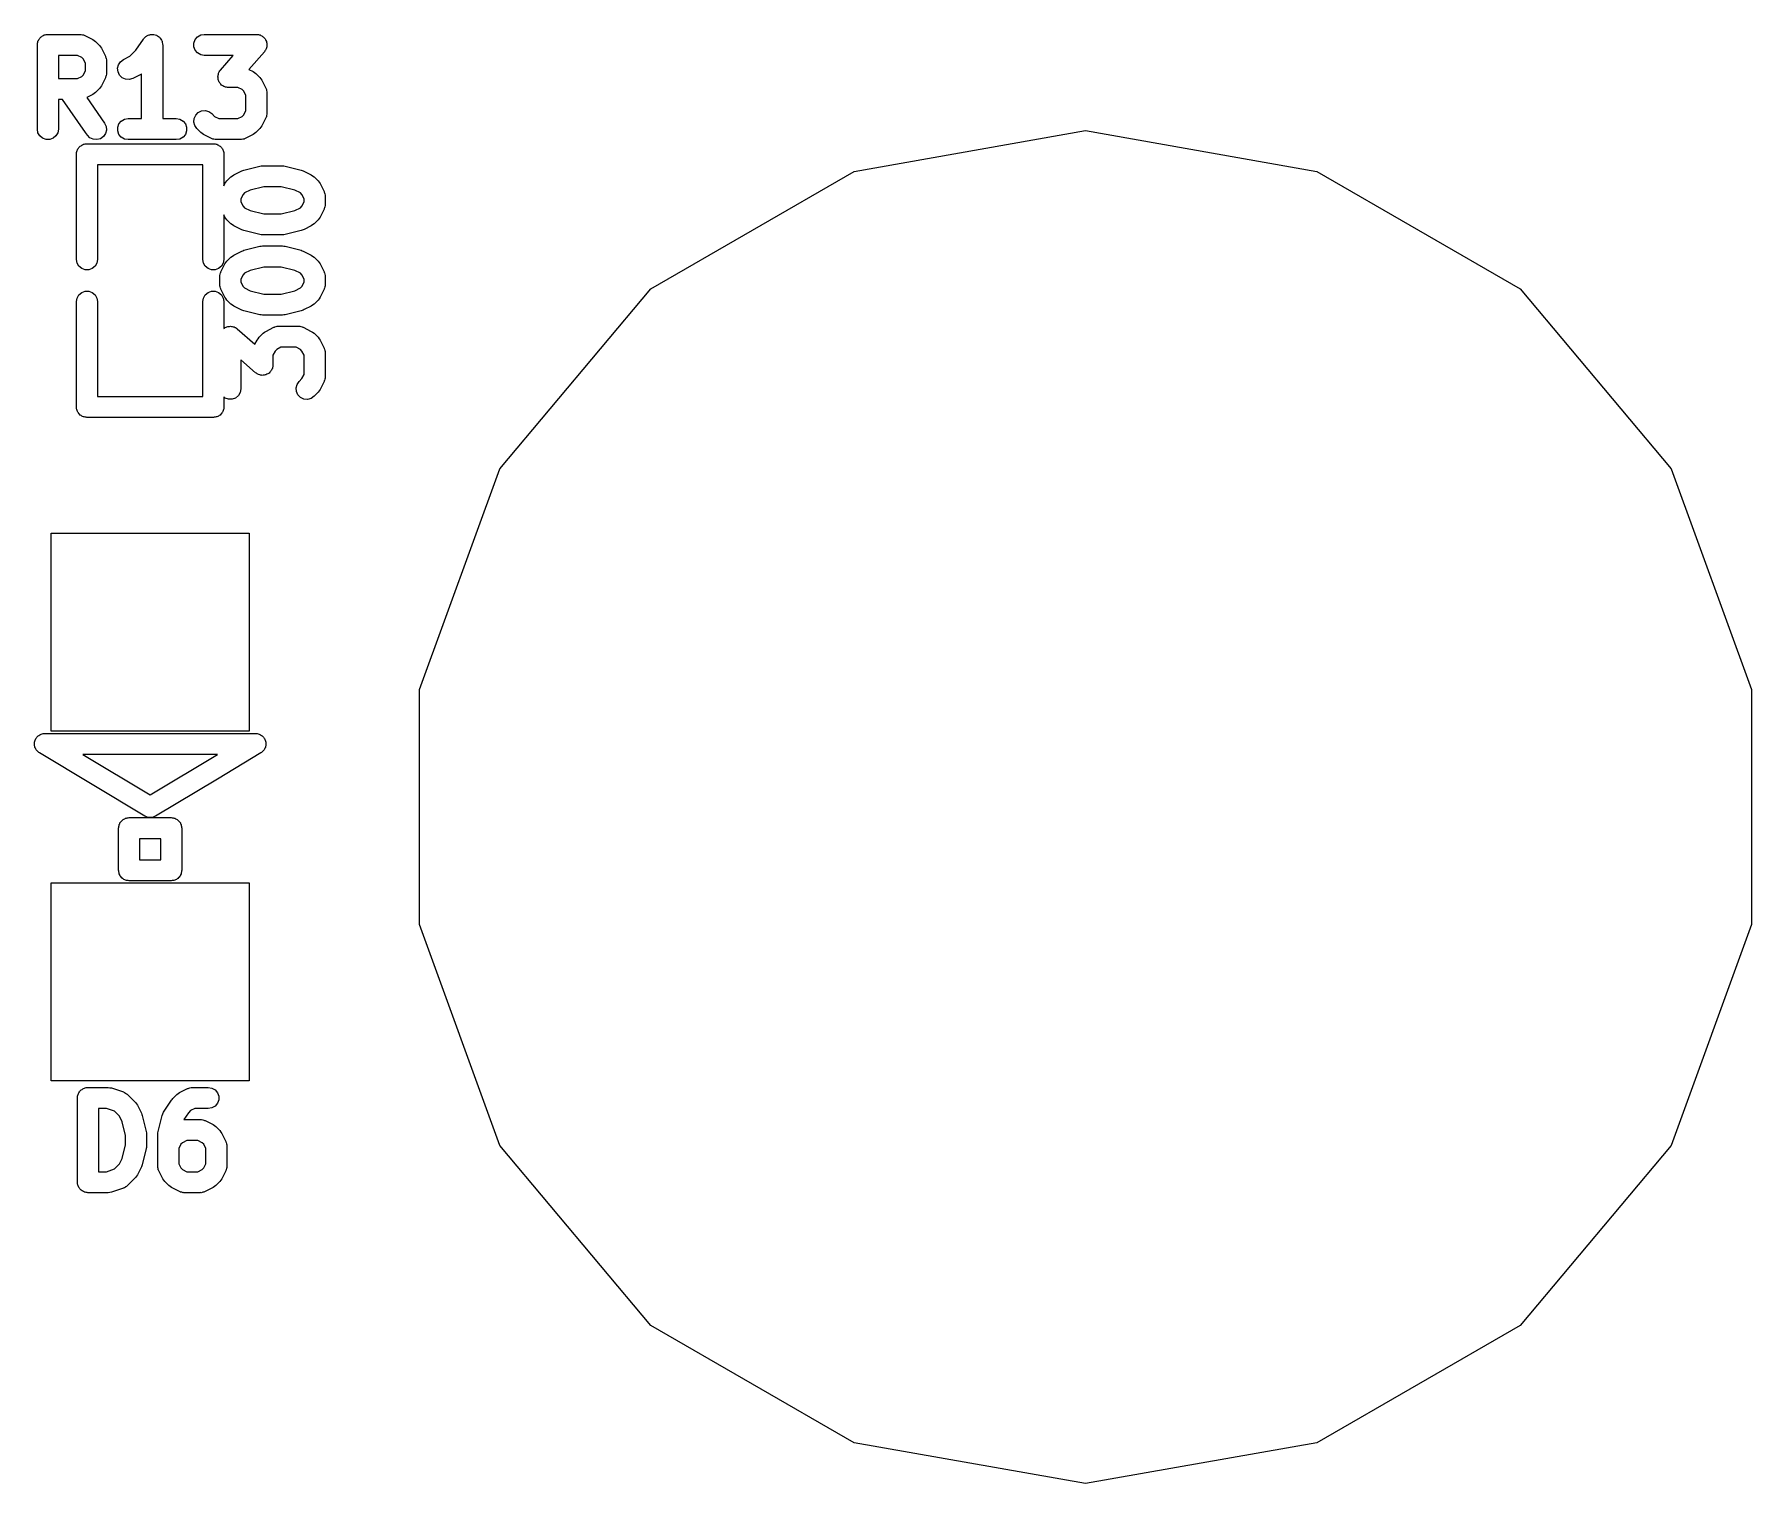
# Model space of a CAD drawing. Extents: x 51 to 137, y -158 to -25.
# Drawn here: x 63.33 to 73.68, y -78.13 to -69.39 of the extents above; entities that cross this region are included whole.
import ezdxf

# ---------------------------------------------------------------- set-up
doc = ezdxf.new("R2010")
doc.units = 0
doc.header["$MEASUREMENT"] = 0
doc.layers.add('BLACK', color=7, linetype='CONTINUOUS')

msp = doc.modelspace()

# ---------------------------------------------------------------- linework, layer by layer
at = {"layer": 'Black'}
for p, q in [((63.3927, -69.3944), (63.3979, -69.3925)), ((63.3979, -69.3925), (63.4035, -69.3925)), ((63.4035, -69.3925), (63.4089, -69.3915)), ((63.4089, -69.3915), (63.6025, -69.3915)), ((63.6025, -69.3915), (63.6061, -69.3921)), ((63.6061, -69.3921), (63.6097, -69.3919)), ((63.6097, -69.3919), (63.6169, -69.394)), ((64.0201, -69.3941), (64.0236, -69.3937)), ((64.0236, -69.3937), (64.0269, -69.3925)), ((64.0269, -69.3925), (64.0344, -69.3925)), ((64.0344, -69.3925), (64.042, -69.3916)), ((64.042, -69.3916), (64.0454, -69.3925)), ((64.0454, -69.3925), (64.0489, -69.3925)), ((64.0489, -69.3925), (64.056, -69.3951)), ((64.3307, -69.3953), (64.3524, -69.3915)), ((64.3524, -69.3915), (64.6668, -69.3915)), ((64.6668, -69.3915), (64.673, -69.3926)), ((64.673, -69.3926), (64.6792, -69.3927)), ((64.6792, -69.3927), (64.6837, -69.3945)), ((63.3454, -69.455), (63.3464, -69.4495)), ((63.3454, -69.963), (63.3454, -69.455)), ((63.3464, -69.444), (63.3483, -69.4388)), ((63.3464, -69.4495), (63.3464, -69.444)), ((63.3483, -69.4388), (63.3493, -69.4333)), ((63.3493, -69.4333), (63.352, -69.4285)), ((63.352, -69.4285), (63.3539, -69.4233)), ((63.3539, -69.4233), (63.3575, -69.419)), ((63.3575, -69.419), (63.3603, -69.4142)), ((63.3603, -69.4142), (63.3646, -69.4106)), ((63.3646, -69.4106), (63.3681, -69.4064)), ((63.3681, -69.4064), (63.3729, -69.4036)), ((63.3729, -69.4036), (63.3772, -69.4)), ((63.3772, -69.4), (63.3824, -69.3981)), ((63.3824, -69.3981), (63.3872, -69.3953)), ((63.3872, -69.3953), (63.3927, -69.3944)), ((63.6169, -69.394), (63.6242, -69.3953)), ((63.6242, -69.3953), (63.6274, -69.3972)), ((63.6274, -69.3972), (63.6309, -69.3982)), ((63.6309, -69.3982), (63.6792, -69.4224)), ((63.6792, -69.4224), (63.6874, -69.4285)), ((63.6874, -69.4285), (63.6957, -69.4343)), ((63.6957, -69.4343), (63.7199, -69.4585)), ((63.7199, -69.4585), (63.7258, -69.4668)), ((63.7258, -69.4668), (63.7318, -69.475)), ((63.7318, -69.475), (63.756, -69.5234)), ((63.9035, -69.5238), (63.9402, -69.4871)), ((63.9402, -69.4871), (63.9851, -69.4198)), ((63.9851, -69.4198), (63.9875, -69.4172)), ((63.9875, -69.4172), (63.9893, -69.4142)), ((63.9893, -69.4142), (63.9951, -69.4093)), ((63.9951, -69.4093), (64.0003, -69.4038)), ((64.0003, -69.4038), (64.0034, -69.4023)), ((64.0034, -69.4023), (64.0061, -69.4)), ((64.0061, -69.4), (64.0133, -69.3974)), ((64.0133, -69.3974), (64.0201, -69.3941)), ((64.056, -69.3951), (64.0634, -69.3969)), ((64.0634, -69.3969), (64.0663, -69.3988)), ((64.0663, -69.3988), (64.0696, -69.4)), ((64.0696, -69.4), (64.0755, -69.4049)), ((64.0755, -69.4049), (64.0818, -69.4091)), ((64.0818, -69.4091), (64.0838, -69.4119)), ((64.0838, -69.4119), (64.0865, -69.4142)), ((64.0865, -69.4142), (64.0903, -69.4208)), ((64.0903, -69.4208), (64.0948, -69.4269)), ((64.0948, -69.4269), (64.0958, -69.4302)), ((64.0958, -69.4302), (64.0976, -69.4333)), ((64.0976, -69.4333), (64.0989, -69.4407)), ((64.0989, -69.4407), (64.101, -69.448)), ((64.101, -69.448), (64.1008, -69.4515)), ((64.1008, -69.4515), (64.1014, -69.455)), ((64.1014, -69.455), (64.1014, -69.8995)), ((64.2898, -69.444), (64.2974, -69.4233)), ((64.2898, -69.466), (64.2898, -69.444)), ((64.2974, -69.4868), (64.2898, -69.466)), ((64.2974, -69.4233), (64.3116, -69.4064)), ((64.3116, -69.5037), (64.2974, -69.4868)), ((64.3116, -69.4064), (64.3307, -69.3953)), ((64.7146, -69.4968), (64.6215, -69.6033)), ((64.6837, -69.3945), (64.6886, -69.3953)), ((64.6886, -69.3953), (64.6939, -69.3984)), ((64.6939, -69.3984), (64.6997, -69.4007)), ((64.6997, -69.4007), (64.7034, -69.4039)), ((64.7034, -69.4039), (64.7077, -69.4064)), ((64.7077, -69.4064), (64.7117, -69.4111)), ((64.7117, -69.4111), (64.7163, -69.4152)), ((64.7178, -69.4915), (64.7146, -69.4968)), ((64.7163, -69.4152), (64.7187, -69.4195)), ((64.7218, -69.4868), (64.7178, -69.4915)), ((64.7187, -69.4195), (64.7218, -69.4233)), ((64.7218, -69.4233), (64.724, -69.4291)), ((64.7235, -69.4821), (64.7218, -69.4868)), ((64.7261, -69.478), (64.7235, -69.4821)), ((64.724, -69.4291), (64.727, -69.4345)), ((64.7273, -69.4719), (64.7261, -69.478)), ((64.727, -69.4345), (64.7277, -69.4394)), ((64.7294, -69.466), (64.7273, -69.4719)), ((64.7277, -69.4394), (64.7294, -69.444)), ((64.7294, -69.444), (64.7294, -69.4502)), ((64.7294, -69.4502), (64.7303, -69.4563)), ((64.7303, -69.4563), (64.7294, -69.4611)), ((64.7294, -69.4611), (64.7294, -69.466)), ((63.4724, -69.5185), (63.4724, -69.6576)), ((63.5875, -69.5185), (63.4724, -69.5185)), ((63.6132, -69.5314), (63.5875, -69.5185)), ((63.6228, -69.541), (63.6132, -69.5314)), ((63.6357, -69.5668), (63.6228, -69.541)), ((63.6357, -69.6094), (63.6357, -69.5668)), ((63.756, -69.5234), (63.7571, -69.5269)), ((63.7571, -69.5269), (63.7589, -69.5301)), ((63.7589, -69.5301), (63.7602, -69.5374)), ((63.7602, -69.5374), (63.7623, -69.5445)), ((63.7623, -69.5445), (63.7621, -69.5482)), ((63.7621, -69.5482), (63.7627, -69.5518)), ((63.7627, -69.5518), (63.7627, -69.6243)), ((63.8294, -69.5963), (63.8345, -69.5749)), ((63.8319, -69.6183), (63.8294, -69.5963)), ((63.8345, -69.5749), (63.8466, -69.5565)), ((63.8466, -69.5565), (63.8644, -69.5434)), ((63.8644, -69.5434), (63.9035, -69.5238)), ((64.3307, -69.5147), (64.3116, -69.5037)), ((64.3524, -69.5185), (64.3307, -69.5147)), ((64.5269, -69.5185), (64.3524, -69.5185)), ((64.4497, -69.6067), (64.5269, -69.5185)), ((63.4724, -69.6576), (63.5875, -69.6576)), ((63.5875, -69.6576), (63.6132, -69.6447)), ((63.6132, -69.6447), (63.6228, -69.6351)), ((63.6228, -69.6351), (63.6357, -69.6094)), ((63.7318, -69.7011), (63.7258, -69.7093)), ((63.756, -69.6527), (63.7318, -69.7011)), ((63.7571, -69.6492), (63.756, -69.6527)), ((63.7589, -69.6461), (63.7571, -69.6492)), ((63.7602, -69.6387), (63.7589, -69.6461)), ((63.7623, -69.6316), (63.7602, -69.6387)), ((63.7627, -69.6243), (63.7621, -69.6279)), ((63.7621, -69.6279), (63.7623, -69.6316)), ((63.8417, -69.638), (63.8319, -69.6183)), ((63.8578, -69.6531), (63.8417, -69.638)), ((63.878, -69.6619), (63.8578, -69.6531)), ((63.9, -69.6632), (63.878, -69.6619)), ((63.9211, -69.6569), (63.9, -69.6632)), ((63.9695, -69.6328), (63.9211, -69.6569)), ((63.9744, -69.6291), (63.9695, -69.6328)), ((63.9744, -69.8995), (63.9744, -69.6291)), ((64.434, -69.6472), (64.435, -69.6424)), ((64.435, -69.6534), (64.434, -69.6472)), ((64.435, -69.6375), (64.4371, -69.6317)), ((64.435, -69.6424), (64.435, -69.6375)), ((64.435, -69.6596), (64.435, -69.6534)), ((64.4367, -69.6642), (64.435, -69.6596)), ((64.4374, -69.669), (64.4367, -69.6642)), ((64.4371, -69.6317), (64.4383, -69.6256)), ((64.4404, -69.6745), (64.4374, -69.669)), ((64.4383, -69.6256), (64.4408, -69.6214)), ((64.4425, -69.6803), (64.4404, -69.6745)), ((64.4408, -69.6214), (64.4425, -69.6168)), ((64.4425, -69.6168), (64.4465, -69.612)), ((64.4457, -69.684), (64.4425, -69.6803)), ((64.448, -69.6883), (64.4457, -69.684)), ((64.4465, -69.612), (64.4497, -69.6067)), ((64.4527, -69.6924), (64.448, -69.6883)), ((64.4567, -69.6972), (64.4527, -69.6924)), ((64.4609, -69.6996), (64.4567, -69.6972)), ((64.4646, -69.7029), (64.4609, -69.6996)), ((64.4704, -69.7051), (64.4646, -69.7029)), ((64.6215, -69.6033), (64.6469, -69.6159)), ((64.6469, -69.6159), (64.655, -69.622)), ((64.655, -69.622), (64.6634, -69.6278)), ((64.6634, -69.6278), (64.6876, -69.652)), ((64.6876, -69.652), (64.6934, -69.6603)), ((64.6934, -69.6603), (64.6995, -69.6685)), ((64.6995, -69.6685), (64.7236, -69.7169)), ((63.4724, -69.7846), (63.4724, -69.963)), ((63.4968, -69.7846), (63.4724, -69.7846)), ((63.6357, -69.983), (63.4968, -69.7846)), ((63.6792, -69.7537), (63.6429, -69.7719)), ((63.6429, -69.7719), (63.7512, -69.9266)), ((63.6874, -69.7476), (63.6792, -69.7537)), ((63.6957, -69.7418), (63.6874, -69.7476)), ((63.7199, -69.7176), (63.6957, -69.7418)), ((63.7258, -69.7093), (63.7199, -69.7176)), ((64.4758, -69.7082), (64.4704, -69.7051)), ((64.4806, -69.7091), (64.4758, -69.7082)), ((64.4852, -69.7108), (64.4806, -69.7091)), ((64.4914, -69.711), (64.4852, -69.7108)), ((64.4975, -69.712), (64.4914, -69.711)), ((64.5551, -69.712), (64.4975, -69.712)), ((64.5809, -69.7249), (64.5551, -69.712)), ((64.5905, -69.7345), (64.5809, -69.7249)), ((64.6033, -69.7603), (64.5905, -69.7345)), ((64.6033, -69.8513), (64.6033, -69.7603)), ((64.7236, -69.7169), (64.7247, -69.7204)), ((64.7247, -69.7204), (64.7265, -69.7236)), ((64.7265, -69.7236), (64.7278, -69.7309)), ((64.7278, -69.7309), (64.7299, -69.738)), ((64.7299, -69.738), (64.7297, -69.7417)), ((64.7297, -69.7417), (64.7303, -69.7453)), ((64.7303, -69.7453), (64.7303, -69.8662)), ((63.8519, -69.9144), (63.871, -69.9033)), ((63.871, -69.9033), (63.8928, -69.8995)), ((63.8928, -69.8995), (63.9744, -69.8995)), ((64.1014, -69.8995), (64.183, -69.8995)), ((64.183, -69.8995), (64.2048, -69.9033)), ((64.2048, -69.9033), (64.2239, -69.9144)), ((64.2891, -69.9202), (64.291, -69.8982)), ((64.291, -69.8982), (64.3004, -69.8782)), ((64.3004, -69.8782), (64.3159, -69.8626)), ((64.3159, -69.8626), (64.3359, -69.8533)), ((64.3359, -69.8533), (64.3579, -69.8514)), ((64.3579, -69.8514), (64.3792, -69.8571)), ((64.3792, -69.8571), (64.3973, -69.8697)), ((64.3973, -69.8697), (64.4142, -69.8866)), ((64.4142, -69.8866), (64.4399, -69.8995)), ((64.4399, -69.8995), (64.5551, -69.8995)), ((64.5551, -69.8995), (64.5809, -69.8866)), ((64.5809, -69.8866), (64.5905, -69.877)), ((64.5905, -69.877), (64.6033, -69.8513)), ((64.7236, -69.8946), (64.6995, -69.943)), ((64.7247, -69.8911), (64.7236, -69.8946)), ((64.7265, -69.888), (64.7247, -69.8911)), ((64.7278, -69.8806), (64.7265, -69.888)), ((64.7299, -69.8735), (64.7278, -69.8806)), ((64.7303, -69.8662), (64.7297, -69.8699)), ((64.7297, -69.8699), (64.7299, -69.8735)), ((63.3493, -69.9847), (63.3454, -69.963)), ((63.3603, -70.0038), (63.3493, -69.9847)), ((63.3772, -70.018), (63.3603, -70.0038)), ((63.4576, -70.0038), (63.4407, -70.018)), ((63.4686, -69.9847), (63.4576, -70.0038)), ((63.4724, -69.963), (63.4686, -69.9847)), ((63.6472, -69.9994), (63.6357, -69.983)), ((63.6628, -70.015), (63.6472, -69.9994)), ((63.6828, -70.0243), (63.6628, -70.015)), ((63.7441, -70.0079), (63.7261, -70.0206)), ((63.7568, -69.9899), (63.7441, -70.0079)), ((63.7512, -69.9266), (63.7606, -69.9466)), ((63.7625, -69.9686), (63.7568, -69.9899)), ((63.7606, -69.9466), (63.7625, -69.9686)), ((63.8302, -69.952), (63.8378, -69.9313)), ((63.8302, -69.974), (63.8302, -69.952)), ((63.8378, -69.9948), (63.8302, -69.974)), ((63.8378, -69.9313), (63.8519, -69.9144)), ((63.8519, -70.0117), (63.8378, -69.9948)), ((63.871, -70.0227), (63.8519, -70.0117)), ((64.2239, -70.0117), (64.2048, -70.0227)), ((64.2239, -69.9144), (64.238, -69.9313)), ((64.238, -69.9948), (64.2239, -70.0117)), ((64.238, -69.9313), (64.2456, -69.952)), ((64.2456, -69.974), (64.238, -69.9948)), ((64.2456, -69.952), (64.2456, -69.974)), ((64.2948, -69.9415), (64.2891, -69.9202)), ((64.3075, -69.9595), (64.2948, -69.9415)), ((64.3317, -69.9837), (64.3075, -69.9595)), ((64.34, -69.9896), (64.3317, -69.9837)), ((64.3482, -69.9956), (64.34, -69.9896)), ((64.3965, -70.0198), (64.3482, -69.9956)), ((64.6469, -69.9956), (64.5985, -70.0198)), ((64.655, -69.9895), (64.6469, -69.9956)), ((64.6634, -69.9837), (64.655, -69.9895)), ((64.6876, -69.9595), (64.6634, -69.9837)), ((64.6934, -69.9512), (64.6876, -69.9595)), ((64.6995, -69.943), (64.6934, -69.9512)), ((68.2718, -70.2177), (69.6671, -69.9717)), ((69.6671, -69.9717), (71.0624, -70.2177)), ((63.3979, -70.0255), (63.3772, -70.018)), ((63.42, -70.0255), (63.3979, -70.0255)), ((63.4407, -70.018), (63.42, -70.0255)), ((63.5813, -70.1142), (63.5823, -70.1087)), ((63.5813, -70.7492), (63.5813, -70.1142)), ((63.5823, -70.1032), (63.5842, -70.0979)), ((63.5823, -70.1087), (63.5823, -70.1032)), ((63.5842, -70.0979), (63.5851, -70.0925)), ((63.5851, -70.0925), (63.5879, -70.0877)), ((63.5879, -70.0877), (63.5898, -70.0824)), ((63.5898, -70.0824), (63.5934, -70.0782)), ((63.5934, -70.0782), (63.5962, -70.0734)), ((63.5962, -70.0734), (63.6004, -70.0698)), ((63.6004, -70.0698), (63.604, -70.0656)), ((63.604, -70.0656), (63.6088, -70.0628)), ((63.6088, -70.0628), (63.613, -70.0592)), ((63.613, -70.0592), (63.6183, -70.0573)), ((63.6183, -70.0573), (63.6231, -70.0545)), ((63.6231, -70.0545), (63.6285, -70.0536)), ((63.6285, -70.0536), (63.6338, -70.0517)), ((63.6338, -70.0517), (63.6393, -70.0517)), ((63.6393, -70.0517), (63.6448, -70.0507)), ((63.6448, -70.0507), (64.4068, -70.0507)), ((63.7048, -70.0263), (63.6828, -70.0243)), ((63.7261, -70.0206), (63.7048, -70.0263)), ((63.8928, -70.0265), (63.871, -70.0227)), ((64.183, -70.0265), (63.8928, -70.0265)), ((64.2048, -70.0227), (64.183, -70.0265)), ((64.4001, -70.0208), (64.3965, -70.0198)), ((64.4032, -70.0227), (64.4001, -70.0208)), ((64.4106, -70.024), (64.4032, -70.0227)), ((64.4068, -70.0507), (64.4123, -70.0517)), ((64.4177, -70.0261), (64.4106, -70.024)), ((64.4123, -70.0517), (64.4178, -70.0517)), ((64.4213, -70.0259), (64.4177, -70.0261)), ((64.4178, -70.0517), (64.423, -70.0536)), ((64.4249, -70.0265), (64.4213, -70.0259)), ((64.423, -70.0536), (64.4285, -70.0545)), ((64.5701, -70.0265), (64.4249, -70.0265)), ((64.4285, -70.0545), (64.4333, -70.0573)), ((64.4333, -70.0573), (64.4385, -70.0592)), ((64.4385, -70.0592), (64.4428, -70.0628)), ((64.4428, -70.0628), (64.4476, -70.0656)), ((64.4476, -70.0656), (64.4512, -70.0698)), ((64.4512, -70.0698), (64.4554, -70.0734)), ((64.4554, -70.0734), (64.4582, -70.0782)), ((64.4582, -70.0782), (64.4618, -70.0824)), ((64.4618, -70.0824), (64.4637, -70.0877)), ((64.4637, -70.0877), (64.4665, -70.0925)), ((64.4665, -70.0925), (64.4674, -70.0979)), ((64.4674, -70.0979), (64.4693, -70.1032)), ((64.4693, -70.1032), (64.4693, -70.1087)), ((64.4693, -70.1087), (64.4703, -70.1142)), ((64.4703, -70.1142), (64.4703, -70.3048)), ((64.5737, -70.0259), (64.5701, -70.0265)), ((64.5773, -70.0261), (64.5737, -70.0259)), ((64.5845, -70.024), (64.5773, -70.0261)), ((64.5918, -70.0227), (64.5845, -70.024)), ((64.595, -70.0208), (64.5918, -70.0227)), ((64.5985, -70.0198), (64.595, -70.0208)), ((64.3433, -70.1777), (63.7083, -70.1777)), ((63.7083, -70.1777), (63.7083, -70.7492)), ((64.3433, -70.7492), (64.3433, -70.1777)), ((64.5296, -70.2388), (64.578, -70.2146)), ((64.578, -70.2146), (64.5846, -70.2127)), ((64.5846, -70.2127), (64.591, -70.2098)), ((64.591, -70.2098), (64.6877, -70.1856)), ((64.6877, -70.1856), (64.6955, -70.1851)), ((64.6955, -70.1851), (64.7031, -70.1837)), ((64.7031, -70.1837), (64.8241, -70.1837)), ((64.8241, -70.1837), (64.8317, -70.1851)), ((64.8317, -70.1851), (64.8395, -70.1856)), ((64.8395, -70.1856), (64.9362, -70.2098)), ((64.9362, -70.2098), (64.9426, -70.2127)), ((64.9426, -70.2127), (64.9492, -70.2146)), ((64.9492, -70.2146), (64.9976, -70.2388)), ((67.0448, -70.9261), (68.2718, -70.2177)), ((71.0624, -70.2177), (72.2894, -70.9261)), ((64.4703, -70.3048), (64.477, -70.2914)), ((64.477, -70.2914), (64.4831, -70.2833)), ((64.4831, -70.2833), (64.4889, -70.2749)), ((64.4889, -70.2749), (64.5131, -70.2507)), ((64.5131, -70.2507), (64.5214, -70.2449)), ((64.5214, -70.2449), (64.5296, -70.2388)), ((64.7109, -70.3107), (64.6285, -70.3314)), ((64.8163, -70.3107), (64.7109, -70.3107)), ((64.8987, -70.3314), (64.8163, -70.3107)), ((64.9976, -70.2388), (65.0058, -70.2449)), ((65.0058, -70.2449), (65.0141, -70.2507)), ((65.0141, -70.2507), (65.0383, -70.2749)), ((65.0383, -70.2749), (65.0442, -70.2832)), ((65.0442, -70.2832), (65.0502, -70.2914)), ((65.0502, -70.2914), (65.0744, -70.3398)), ((64.586, -70.3574), (64.5731, -70.3832)), ((64.5731, -70.3832), (64.5731, -70.4016)), ((64.5731, -70.4016), (64.586, -70.4273)), ((64.5956, -70.3478), (64.586, -70.3574)), ((64.586, -70.4273), (64.5956, -70.437)), ((64.6285, -70.3314), (64.5956, -70.3478)), ((64.9316, -70.3478), (64.8987, -70.3314)), ((64.9412, -70.3574), (64.9316, -70.3478)), ((64.9316, -70.437), (64.9412, -70.4273)), ((64.9541, -70.3832), (64.9412, -70.3574)), ((64.9412, -70.4273), (64.9541, -70.4016)), ((64.9541, -70.4016), (64.9541, -70.3832)), ((65.0744, -70.3398), (65.0755, -70.3433)), ((65.0755, -70.3433), (65.0773, -70.3465)), ((65.0773, -70.3465), (65.0786, -70.3538)), ((65.0786, -70.3538), (65.0807, -70.3609)), ((65.0807, -70.4238), (65.0786, -70.431)), ((65.0807, -70.3609), (65.0805, -70.3646)), ((65.0805, -70.3646), (65.0811, -70.3682)), ((65.0811, -70.4166), (65.0805, -70.4202)), ((65.0805, -70.4202), (65.0807, -70.4238)), ((65.0811, -70.3682), (65.0811, -70.4166)), ((64.477, -70.4934), (64.4703, -70.48)), ((64.4703, -70.48), (64.4703, -70.7492)), ((64.4831, -70.5015), (64.477, -70.4934)), ((64.4889, -70.5099), (64.4831, -70.5015)), ((64.5131, -70.5341), (64.4889, -70.5099)), ((64.5956, -70.437), (64.6285, -70.4534)), ((64.6285, -70.4534), (64.7109, -70.474)), ((64.7109, -70.474), (64.8163, -70.474)), ((64.8163, -70.474), (64.8987, -70.4534)), ((64.8987, -70.4534), (64.9316, -70.437)), ((65.0383, -70.5099), (65.0141, -70.5341)), ((65.0441, -70.5015), (65.0383, -70.5099)), ((65.0502, -70.4934), (65.0441, -70.5015)), ((65.0744, -70.445), (65.0502, -70.4934)), ((65.0755, -70.4415), (65.0744, -70.445)), ((65.0773, -70.4383), (65.0755, -70.4415)), ((65.0786, -70.431), (65.0773, -70.4383)), ((64.5214, -70.5399), (64.5131, -70.5341)), ((64.5296, -70.5459), (64.5214, -70.5399)), ((64.578, -70.5701), (64.5296, -70.5459)), ((64.5846, -70.5721), (64.578, -70.5701)), ((64.591, -70.5749), (64.5846, -70.5721)), ((64.6877, -70.5991), (64.591, -70.5749)), ((64.6955, -70.5997), (64.6877, -70.5991)), ((64.7031, -70.601), (64.6955, -70.5997)), ((64.8241, -70.601), (64.7031, -70.601)), ((64.8317, -70.5997), (64.8241, -70.601)), ((64.8395, -70.5991), (64.8317, -70.5997)), ((64.9362, -70.5749), (64.8395, -70.5991)), ((64.9426, -70.5721), (64.9362, -70.5749)), ((64.9492, -70.5701), (64.9426, -70.5721)), ((64.9541, -70.5677), (64.9492, -70.5701)), ((64.9976, -70.5459), (64.9541, -70.5677)), ((65.0058, -70.5399), (64.9976, -70.5459)), ((65.0141, -70.5341), (65.0058, -70.5399)), ((64.4889, -70.7587), (64.5131, -70.7345)), ((64.5131, -70.7345), (64.5214, -70.7287)), ((64.5214, -70.7287), (64.5296, -70.7226)), ((64.5296, -70.7226), (64.578, -70.6985)), ((64.578, -70.6985), (64.5846, -70.6965)), ((64.5846, -70.6965), (64.591, -70.6936)), ((64.591, -70.6936), (64.6877, -70.6695)), ((64.6877, -70.6695), (64.6955, -70.6689)), ((64.6955, -70.6689), (64.7031, -70.6676)), ((64.7031, -70.6676), (64.8241, -70.6676)), ((64.8241, -70.6676), (64.8317, -70.6689)), ((64.8317, -70.6689), (64.8395, -70.6695)), ((64.8395, -70.6695), (64.9362, -70.6936)), ((64.9362, -70.6936), (64.9426, -70.6965)), ((64.9426, -70.6965), (64.9492, -70.6985)), ((64.9492, -70.6985), (64.9976, -70.7226)), ((64.9976, -70.7226), (65.0058, -70.7287)), ((65.0058, -70.7287), (65.0141, -70.7345)), ((65.0141, -70.7345), (65.0383, -70.7587)), ((63.5851, -70.7709), (63.5813, -70.7492)), ((63.5962, -70.79), (63.5851, -70.7709)), ((63.613, -70.8042), (63.5962, -70.79)), ((63.6338, -70.8117), (63.613, -70.8042)), ((63.6558, -70.8117), (63.6338, -70.8117)), ((63.6765, -70.8042), (63.6558, -70.8117)), ((63.6934, -70.79), (63.6765, -70.8042)), ((63.7045, -70.7709), (63.6934, -70.79)), ((63.7083, -70.7492), (63.7045, -70.7709)), ((64.3471, -70.7709), (64.3433, -70.7492)), ((64.3582, -70.79), (64.3471, -70.7709)), ((64.3751, -70.8042), (64.3582, -70.79)), ((64.3958, -70.8117), (64.3751, -70.8042)), ((64.4178, -70.8117), (64.3958, -70.8117)), ((64.4385, -70.8042), (64.4178, -70.8117)), ((64.4554, -70.79), (64.4385, -70.8042)), ((64.4465, -70.8447), (64.4486, -70.8376)), ((64.4486, -70.8376), (64.4499, -70.8303)), ((64.4499, -70.8303), (64.4518, -70.8271)), ((64.4518, -70.8271), (64.4528, -70.8236)), ((64.4528, -70.8236), (64.477, -70.7752)), ((64.4665, -70.7709), (64.4554, -70.79)), ((64.4703, -70.7492), (64.4665, -70.7709)), ((64.477, -70.7752), (64.4831, -70.7671)), ((64.4831, -70.7671), (64.4889, -70.7587)), ((64.586, -70.8412), (64.5731, -70.867)), ((64.5956, -70.8316), (64.586, -70.8412)), ((64.6285, -70.8152), (64.5956, -70.8316)), ((64.7109, -70.7946), (64.6285, -70.8152)), ((64.8163, -70.7946), (64.7109, -70.7946)), ((64.8987, -70.8152), (64.8163, -70.7946)), ((64.9316, -70.8316), (64.8987, -70.8152)), ((64.9412, -70.8412), (64.9316, -70.8316)), ((64.9541, -70.867), (64.9412, -70.8412)), ((65.0383, -70.7587), (65.0442, -70.7671)), ((65.0442, -70.7671), (65.0502, -70.7752)), ((65.0502, -70.7752), (65.0744, -70.8236)), ((65.0744, -70.8236), (65.0755, -70.8271)), ((65.0755, -70.8271), (65.0773, -70.8303)), ((65.0773, -70.8303), (65.0786, -70.8376)), ((65.0786, -70.8376), (65.0807, -70.8447)), ((63.613, -70.9482), (63.6338, -70.9407)), ((63.6338, -70.9407), (63.6558, -70.9407)), ((63.6558, -70.9407), (63.6765, -70.9482)), ((64.3751, -70.9482), (64.3958, -70.9407)), ((64.3958, -70.9407), (64.4178, -70.9407)), ((64.4178, -70.9407), (64.4385, -70.9482)), ((64.4461, -70.852), (64.4467, -70.8484)), ((64.4461, -70.9004), (64.4461, -70.852)), ((64.4467, -70.904), (64.4461, -70.9004)), ((64.4467, -70.8484), (64.4465, -70.8447)), ((64.4465, -70.9077), (64.4467, -70.904)), ((64.4486, -70.9148), (64.4465, -70.9077)), ((64.4499, -70.9221), (64.4486, -70.9148)), ((64.4518, -70.9253), (64.4499, -70.9221)), ((64.4528, -70.9288), (64.4518, -70.9253)), ((64.477, -70.9772), (64.4528, -70.9288)), ((64.5731, -70.867), (64.5731, -70.8854)), ((64.5731, -70.8854), (64.586, -70.9112)), ((64.586, -70.9112), (64.5956, -70.9208)), ((64.5956, -70.9208), (64.6285, -70.9372)), ((64.6285, -70.9372), (64.7109, -70.9578)), ((64.8163, -70.9578), (64.8987, -70.9372)), ((64.8987, -70.9372), (64.9316, -70.9208)), ((64.9316, -70.9208), (64.9412, -70.9112)), ((64.9412, -70.9112), (64.9541, -70.8854)), ((64.9541, -70.8854), (64.9541, -70.867)), ((65.0744, -70.9288), (65.0502, -70.9772)), ((65.0755, -70.9253), (65.0744, -70.9288)), ((65.0773, -70.9221), (65.0755, -70.9253)), ((65.0786, -70.9148), (65.0773, -70.9221)), ((65.0807, -70.9077), (65.0786, -70.9148)), ((65.0807, -70.8447), (65.0805, -70.8484)), ((65.0805, -70.8484), (65.0811, -70.852)), ((65.0811, -70.9004), (65.0805, -70.904)), ((65.0805, -70.904), (65.0807, -70.9077)), ((65.0811, -70.852), (65.0811, -70.9004)), ((66.1341, -72.0114), (67.0448, -70.9261)), ((72.2894, -70.9261), (73.2001, -72.0114)), ((63.5813, -71.0032), (63.5851, -70.9815)), ((63.5813, -71.6382), (63.5813, -71.0032)), ((63.5851, -70.9815), (63.5962, -70.9624)), ((63.5962, -70.9624), (63.613, -70.9482)), ((63.6765, -70.9482), (63.6934, -70.9624)), ((63.6934, -70.9624), (63.7045, -70.9815)), ((63.7045, -70.9815), (63.7083, -71.0032)), ((63.7083, -71.0032), (63.7083, -71.5747)), ((64.3433, -71.0032), (64.3471, -70.9815)), ((64.3433, -71.5747), (64.3433, -71.0032)), ((64.3471, -70.9815), (64.3582, -70.9624)), ((64.3582, -70.9624), (64.3751, -70.9482)), ((64.4385, -70.9482), (64.4554, -70.9624)), ((64.4554, -70.9624), (64.4665, -70.9815)), ((64.4665, -70.9815), (64.4703, -71.0032)), ((64.4703, -71.0032), (64.4703, -71.1651)), ((64.4831, -70.9853), (64.477, -70.9772)), ((64.4889, -70.9937), (64.4831, -70.9853)), ((64.5131, -71.0179), (64.4889, -70.9937)), ((64.5214, -71.0237), (64.5131, -71.0179)), ((64.5296, -71.0298), (64.5214, -71.0237)), ((64.578, -71.0539), (64.5296, -71.0298)), ((64.7109, -70.9578), (64.8163, -70.9578)), ((64.9976, -71.0298), (64.9541, -71.0515)), ((65.0058, -71.0237), (64.9976, -71.0298)), ((65.0141, -71.0179), (65.0058, -71.0237)), ((65.0383, -70.9937), (65.0141, -71.0179)), ((65.0441, -70.9854), (65.0383, -70.9937)), ((65.0502, -70.9772), (65.0441, -70.9854)), ((64.4891, -71.1548), (64.494, -71.154)), ((64.494, -71.154), (64.4986, -71.1523)), ((64.4986, -71.1523), (64.5048, -71.1523)), ((64.5048, -71.1523), (64.5109, -71.1514)), ((64.5109, -71.1514), (64.5157, -71.1523)), ((64.5157, -71.1523), (64.5206, -71.1523)), ((64.5206, -71.1523), (64.5265, -71.1545)), ((64.5265, -71.1545), (64.5326, -71.1557)), ((64.5846, -71.0559), (64.578, -71.0539)), ((64.591, -71.0588), (64.5846, -71.0559)), ((64.6877, -71.0829), (64.591, -71.0588)), ((64.6955, -71.0835), (64.6877, -71.0829)), ((64.7031, -71.0848), (64.6955, -71.0835)), ((64.8241, -71.0848), (64.7031, -71.0848)), ((64.7782, -71.1552), (64.7855, -71.1539)), ((64.7855, -71.1539), (64.7926, -71.1518)), ((64.7926, -71.1518), (64.7963, -71.152)), ((64.7963, -71.152), (64.7999, -71.1514)), ((64.7999, -71.1514), (64.9208, -71.1514)), ((64.8317, -71.0835), (64.8241, -71.0848)), ((64.8395, -71.0829), (64.8317, -71.0835)), ((64.9362, -71.0588), (64.8395, -71.0829)), ((64.9208, -71.1514), (64.9245, -71.152)), ((64.9245, -71.152), (64.9281, -71.1518)), ((64.9281, -71.1518), (64.9352, -71.1539)), ((64.9352, -71.1539), (64.9426, -71.1552)), ((64.9426, -71.0559), (64.9362, -71.0588)), ((64.9492, -71.0539), (64.9426, -71.0559)), ((64.9541, -71.0515), (64.9492, -71.0539)), ((64.4703, -71.1651), (64.4741, -71.163)), ((64.4741, -71.163), (64.4779, -71.1599)), ((64.4779, -71.1599), (64.4837, -71.1578)), ((64.4837, -71.1578), (64.4891, -71.1548)), ((64.5326, -71.1557), (64.5368, -71.1582)), ((64.5368, -71.1582), (64.5414, -71.1599)), ((64.5414, -71.1599), (64.5461, -71.1639)), ((64.5461, -71.1639), (64.5514, -71.1671)), ((64.5514, -71.1671), (64.6579, -71.2602)), ((64.6579, -71.2602), (64.6705, -71.2348)), ((64.6705, -71.2348), (64.6766, -71.2267)), ((64.6766, -71.2267), (64.6824, -71.2183)), ((64.6824, -71.2183), (64.7066, -71.1942)), ((64.7066, -71.1942), (64.7149, -71.1883)), ((64.7149, -71.1883), (64.7231, -71.1823)), ((64.7231, -71.1823), (64.7715, -71.1581)), ((64.7715, -71.1581), (64.775, -71.157)), ((64.775, -71.157), (64.7782, -71.1552)), ((64.9426, -71.1552), (64.9457, -71.157)), ((64.9457, -71.157), (64.9492, -71.1581)), ((64.9492, -71.1581), (64.9976, -71.1823)), ((64.9976, -71.1823), (65.0058, -71.1883)), ((65.0058, -71.1883), (65.0141, -71.1942)), ((65.0141, -71.1942), (65.0383, -71.2183)), ((65.0383, -71.2183), (65.0441, -71.2267)), ((65.0441, -71.2267), (65.0502, -71.2348)), ((65.0502, -71.2348), (65.0744, -71.2832)), ((64.6613, -71.432), (64.5731, -71.3548)), ((64.5731, -71.3548), (64.5731, -71.5293)), ((64.7795, -71.3009), (64.7666, -71.3266)), ((64.7666, -71.3266), (64.7666, -71.3842)), ((64.7891, -71.2912), (64.7795, -71.3009)), ((64.8149, -71.2784), (64.7891, -71.2912)), ((64.9059, -71.2784), (64.8149, -71.2784)), ((64.9316, -71.2912), (64.9059, -71.2784)), ((64.9412, -71.3009), (64.9316, -71.2912)), ((64.9541, -71.3266), (64.9412, -71.3009)), ((64.9541, -71.4418), (64.9541, -71.3266)), ((65.0744, -71.2832), (65.0755, -71.2867)), ((65.0755, -71.2867), (65.0773, -71.2899)), ((65.0773, -71.2899), (65.0786, -71.2972)), ((65.0786, -71.2972), (65.0807, -71.3044)), ((65.0807, -71.3044), (65.0805, -71.308)), ((65.0805, -71.308), (65.0811, -71.3116)), ((65.0811, -71.3116), (65.0811, -71.4568)), ((64.6666, -71.4352), (64.6613, -71.432)), ((64.6714, -71.4392), (64.6666, -71.4352)), ((64.676, -71.4409), (64.6714, -71.4392)), ((64.6802, -71.4434), (64.676, -71.4409)), ((64.6863, -71.4446), (64.6802, -71.4434)), ((64.6921, -71.4467), (64.6863, -71.4446)), ((64.697, -71.4467), (64.6921, -71.4467)), ((64.7018, -71.4477), (64.697, -71.4467)), ((64.708, -71.4467), (64.7018, -71.4477)), ((64.7142, -71.4467), (64.708, -71.4467)), ((64.7188, -71.4451), (64.7142, -71.4467)), ((64.7236, -71.4443), (64.7188, -71.4451)), ((64.729, -71.4413), (64.7236, -71.4443)), ((64.7349, -71.4392), (64.729, -71.4413)), ((64.7386, -71.436), (64.7349, -71.4392)), ((64.7429, -71.4337), (64.7386, -71.436)), ((64.747, -71.429), (64.7429, -71.4337)), ((64.7518, -71.425), (64.747, -71.429)), ((64.7542, -71.4208), (64.7518, -71.425)), ((64.7575, -71.4171), (64.7542, -71.4208)), ((64.7597, -71.4113), (64.7575, -71.4171)), ((64.7628, -71.4059), (64.7597, -71.4113)), ((64.7637, -71.4011), (64.7628, -71.4059)), ((64.7654, -71.3965), (64.7637, -71.4011)), ((64.7656, -71.3903), (64.7654, -71.3965)), ((64.7666, -71.3842), (64.7656, -71.3903)), ((64.9412, -71.4675), (64.9541, -71.4418)), ((65.0807, -71.464), (65.0786, -71.4712)), ((65.0811, -71.4568), (65.0805, -71.4604)), ((65.0805, -71.4604), (65.0807, -71.464)), ((64.5693, -71.5511), (64.5583, -71.5702)), ((64.5731, -71.5293), (64.5693, -71.5511)), ((64.906, -71.5238), (64.9117, -71.5025)), ((64.9079, -71.5458), (64.906, -71.5238)), ((64.9172, -71.5658), (64.9079, -71.5458)), ((64.9117, -71.5025), (64.9243, -71.4844)), ((64.9328, -71.5814), (64.9172, -71.5658)), ((64.9243, -71.4844), (64.9412, -71.4675)), ((65.0383, -71.5501), (65.0141, -71.5742)), ((65.0442, -71.5417), (65.0383, -71.5501)), ((65.0502, -71.5336), (65.0442, -71.5417)), ((65.0744, -71.4852), (65.0502, -71.5336)), ((65.0755, -71.4817), (65.0744, -71.4852)), ((65.0773, -71.4785), (65.0755, -71.4817)), ((65.0786, -71.4712), (65.0773, -71.4785)), ((63.5823, -71.6437), (63.5813, -71.6382)), ((63.5823, -71.6492), (63.5823, -71.6437)), ((63.5842, -71.6544), (63.5823, -71.6492)), ((63.5851, -71.6599), (63.5842, -71.6544)), ((63.5879, -71.6647), (63.5851, -71.6599)), ((63.5898, -71.67), (63.5879, -71.6647)), ((63.5934, -71.6742), (63.5898, -71.67)), ((63.7083, -71.5747), (64.3433, -71.5747)), ((64.4618, -71.67), (64.4582, -71.6742)), ((64.4637, -71.6647), (64.4618, -71.67)), ((64.4665, -71.6599), (64.4637, -71.6647)), ((64.4674, -71.6544), (64.4665, -71.6599)), ((64.4693, -71.6492), (64.4674, -71.6544)), ((64.4703, -71.6382), (64.4693, -71.6437)), ((64.4693, -71.6437), (64.4693, -71.6492)), ((64.4779, -71.5843), (64.4703, -71.578)), ((64.4703, -71.578), (64.4703, -71.6382)), ((64.4986, -71.5919), (64.4779, -71.5843)), ((64.5206, -71.5919), (64.4986, -71.5919)), ((64.5414, -71.5843), (64.5206, -71.5919)), ((64.5583, -71.5702), (64.5414, -71.5843)), ((64.9528, -71.5907), (64.9328, -71.5814)), ((64.9748, -71.5926), (64.9528, -71.5907)), ((64.9961, -71.5869), (64.9748, -71.5926)), ((65.0141, -71.5742), (64.9961, -71.5869)), ((63.5962, -71.679), (63.5934, -71.6742)), ((63.6004, -71.6826), (63.5962, -71.679)), ((63.604, -71.6868), (63.6004, -71.6826)), ((63.6088, -71.6896), (63.604, -71.6868)), ((63.613, -71.6932), (63.6088, -71.6896)), ((63.6183, -71.6951), (63.613, -71.6932)), ((63.6231, -71.6979), (63.6183, -71.6951)), ((63.6285, -71.6988), (63.6231, -71.6979)), ((63.6338, -71.7007), (63.6285, -71.6988)), ((63.6393, -71.7007), (63.6338, -71.7007)), ((63.6448, -71.7017), (63.6393, -71.7007)), ((64.4068, -71.7017), (63.6448, -71.7017)), ((64.4123, -71.7007), (64.4068, -71.7017)), ((64.4178, -71.7007), (64.4123, -71.7007)), ((64.423, -71.6988), (64.4178, -71.7007)), ((64.4285, -71.6979), (64.423, -71.6988)), ((64.4333, -71.6951), (64.4285, -71.6979)), ((64.4385, -71.6932), (64.4333, -71.6951)), ((64.4428, -71.6896), (64.4385, -71.6932)), ((64.4476, -71.6868), (64.4428, -71.6896)), ((64.4512, -71.6826), (64.4476, -71.6868)), ((64.4554, -71.679), (64.4512, -71.6826)), ((64.4582, -71.6742), (64.4554, -71.679)), ((65.6496, -73.3428), (66.1341, -72.0114)), ((73.2001, -72.0114), (73.6846, -73.3428)), ((63.4289, -73.594), (63.4289, -72.4002)), ((63.4289, -72.4002), (64.6227, -72.4002)), ((64.6227, -72.4002), (64.6227, -73.594)), ((65.6496, -74.7596), (65.6496, -73.3428)), ((73.6846, -73.3428), (73.6846, -74.7596)), ((63.3341, -73.6432), (63.3358, -73.6384)), ((63.3358, -73.6384), (63.3397, -73.6338)), ((63.3397, -73.6338), (63.3428, -73.6286)), ((63.3428, -73.6286), (63.3468, -73.6254)), ((63.3468, -73.6254), (63.35, -73.6216)), ((63.35, -73.6216), (63.3552, -73.6185)), ((63.3552, -73.6185), (63.36, -73.6147)), ((63.36, -73.6147), (63.3647, -73.613)), ((63.3647, -73.613), (63.3691, -73.6105)), ((63.3691, -73.6105), (63.3751, -73.6095)), ((63.3751, -73.6095), (63.3808, -73.6075)), ((63.3808, -73.6075), (63.3859, -73.6076)), ((63.3859, -73.6076), (63.3908, -73.6067)), ((63.3908, -73.6067), (64.6608, -73.6067)), ((64.6227, -73.594), (63.4289, -73.594)), ((64.6608, -73.6067), (64.6657, -73.6076)), ((64.6657, -73.6076), (64.6708, -73.6075)), ((64.6708, -73.6075), (64.6765, -73.6095)), ((64.6765, -73.6095), (64.6825, -73.6105)), ((64.6825, -73.6105), (64.6869, -73.613)), ((64.6869, -73.613), (64.6916, -73.6147)), ((64.6916, -73.6147), (64.6963, -73.6185)), ((64.6963, -73.6185), (64.7016, -73.6216)), ((64.7016, -73.6216), (64.7048, -73.6254)), ((64.7048, -73.6254), (64.7087, -73.6286)), ((64.7087, -73.6286), (64.7119, -73.6338)), ((64.7119, -73.6338), (64.7158, -73.6384)), ((64.7158, -73.6384), (64.7175, -73.6432)), ((63.3273, -73.6691), (63.3283, -73.6642)), ((63.3283, -73.6751), (63.3273, -73.6691)), ((63.3283, -73.6592), (63.3303, -73.6535)), ((63.3283, -73.6642), (63.3283, -73.6592)), ((63.3283, -73.6812), (63.3283, -73.6751)), ((63.33, -73.6859), (63.3283, -73.6812)), ((63.3308, -73.6909), (63.33, -73.6859)), ((63.3303, -73.6535), (63.3315, -73.6475)), ((63.3337, -73.6962), (63.3308, -73.6909)), ((63.3315, -73.6475), (63.3341, -73.6432)), ((63.3358, -73.7019), (63.3337, -73.6962)), ((63.339, -73.7058), (63.3358, -73.7019)), ((63.3415, -73.7102), (63.339, -73.7058)), ((63.3461, -73.7142), (63.3415, -73.7102)), ((63.35, -73.7188), (63.3461, -73.7142)), ((63.3543, -73.7214), (63.35, -73.7188)), ((63.3581, -73.7247), (63.3543, -73.7214)), ((63.9931, -74.1057), (63.3581, -73.7247)), ((64.4315, -73.7337), (63.6201, -73.7337)), ((63.6201, -73.7337), (64.0258, -73.9771)), ((64.0258, -73.9771), (64.4315, -73.7337)), ((64.6935, -73.7247), (64.4315, -73.8818)), ((64.6973, -73.7214), (64.6935, -73.7247)), ((64.7016, -73.7188), (64.6973, -73.7214)), ((64.7055, -73.7142), (64.7016, -73.7188)), ((64.7101, -73.7102), (64.7055, -73.7142)), ((64.7126, -73.7058), (64.7101, -73.7102)), ((64.7158, -73.7019), (64.7126, -73.7058)), ((64.7179, -73.6962), (64.7158, -73.7019)), ((64.7175, -73.6432), (64.7201, -73.6475)), ((64.7208, -73.6909), (64.7179, -73.6962)), ((64.7201, -73.6475), (64.7213, -73.6535)), ((64.7216, -73.6859), (64.7208, -73.6909)), ((64.7213, -73.6535), (64.7233, -73.6592)), ((64.7233, -73.6812), (64.7216, -73.6859)), ((64.7233, -73.6592), (64.7233, -73.6642)), ((64.7233, -73.6642), (64.7243, -73.6691)), ((64.7243, -73.6691), (64.7233, -73.6751)), ((64.7233, -73.6751), (64.7233, -73.6812)), ((64.4315, -73.8818), (64.0585, -74.1057)), ((63.8382, -74.1619), (63.8391, -74.1565)), ((63.8391, -74.1565), (63.8419, -74.1517)), ((63.8419, -74.1517), (63.8438, -74.1465)), ((63.8438, -74.1465), (63.8474, -74.1422)), ((63.8474, -74.1422), (63.8502, -74.1374)), ((63.8502, -74.1374), (63.8544, -74.1338)), ((63.8544, -74.1338), (63.858, -74.1296)), ((63.858, -74.1296), (63.8628, -74.1268)), ((63.8628, -74.1268), (63.867, -74.1232)), ((63.867, -74.1232), (63.8723, -74.1213)), ((63.8723, -74.1213), (63.8771, -74.1185)), ((63.8771, -74.1185), (63.8825, -74.1176)), ((63.8825, -74.1176), (63.8878, -74.1157)), ((63.8878, -74.1157), (63.8933, -74.1157)), ((63.8933, -74.1157), (63.8988, -74.1147)), ((63.8988, -74.1147), (64.1528, -74.1147)), ((63.9941, -74.106), (63.9931, -74.1057)), ((63.995, -74.1067), (63.9941, -74.106)), ((64.0044, -74.11), (63.995, -74.1067)), ((64.0137, -74.1135), (64.0044, -74.11)), ((64.0148, -74.1136), (64.0137, -74.1135)), ((64.0158, -74.1139), (64.0148, -74.1136)), ((64.0258, -74.1137), (64.0158, -74.1139)), ((64.0358, -74.1139), (64.0258, -74.1137)), ((64.0368, -74.1136), (64.0358, -74.1139)), ((64.0379, -74.1135), (64.0368, -74.1136)), ((64.0472, -74.11), (64.0379, -74.1135)), ((64.0566, -74.1067), (64.0472, -74.11)), ((64.0575, -74.106), (64.0566, -74.1067)), ((64.0585, -74.1057), (64.0575, -74.106)), ((64.1528, -74.1147), (64.1583, -74.1157)), ((64.1583, -74.1157), (64.1638, -74.1157)), ((64.1638, -74.1157), (64.169, -74.1176)), ((64.169, -74.1176), (64.1745, -74.1185)), ((64.1745, -74.1185), (64.1793, -74.1213)), ((64.1793, -74.1213), (64.1846, -74.1232)), ((64.1846, -74.1232), (64.1888, -74.1268)), ((64.1888, -74.1268), (64.1936, -74.1296)), ((64.1936, -74.1296), (64.1972, -74.1338)), ((64.1972, -74.1338), (64.2014, -74.1374)), ((64.2014, -74.1374), (64.2042, -74.1422)), ((64.2042, -74.1422), (64.2078, -74.1465)), ((64.2078, -74.1465), (64.2097, -74.1517)), ((64.2097, -74.1517), (64.2125, -74.1565)), ((64.2125, -74.1565), (64.2134, -74.1619)), ((63.8353, -74.1782), (63.8363, -74.1727)), ((63.8353, -74.4322), (63.8353, -74.1782)), ((63.8363, -74.1672), (63.8382, -74.1619)), ((63.8363, -74.1727), (63.8363, -74.1672)), ((64.0893, -74.2417), (63.9623, -74.2417)), ((63.9623, -74.2417), (63.9623, -74.3687)), ((64.0893, -74.3687), (64.0893, -74.2417)), ((64.2134, -74.1619), (64.2153, -74.1672)), ((64.2153, -74.1672), (64.2153, -74.1727)), ((64.2153, -74.1727), (64.2163, -74.1782)), ((64.2163, -74.1782), (64.2163, -74.4322)), ((63.8363, -74.4377), (63.8353, -74.4322)), ((63.8363, -74.4432), (63.8363, -74.4377)), ((63.8382, -74.4484), (63.8363, -74.4432)), ((63.8391, -74.4539), (63.8382, -74.4484)), ((63.8419, -74.4587), (63.8391, -74.4539)), ((63.8438, -74.4639), (63.8419, -74.4587)), ((63.8474, -74.4682), (63.8438, -74.4639)), ((63.8502, -74.473), (63.8474, -74.4682)), ((63.9623, -74.3687), (64.0893, -74.3687)), ((64.2042, -74.4682), (64.2014, -74.473)), ((64.2078, -74.4639), (64.2042, -74.4682)), ((64.2097, -74.4587), (64.2078, -74.4639)), ((64.2125, -74.4539), (64.2097, -74.4587)), ((64.2134, -74.4484), (64.2125, -74.4539)), ((64.2153, -74.4432), (64.2134, -74.4484)), ((64.2163, -74.4322), (64.2153, -74.4377)), ((64.2153, -74.4377), (64.2153, -74.4432)), ((63.4289, -75.7022), (63.4289, -74.5084)), ((63.4289, -74.5084), (64.6227, -74.5084)), ((63.8544, -74.4766), (63.8502, -74.473)), ((63.858, -74.4808), (63.8544, -74.4766)), ((63.8628, -74.4836), (63.858, -74.4808)), ((63.867, -74.4872), (63.8628, -74.4836)), ((63.8723, -74.4891), (63.867, -74.4872)), ((63.8771, -74.4919), (63.8723, -74.4891)), ((63.8825, -74.4928), (63.8771, -74.4919)), ((63.8878, -74.4947), (63.8825, -74.4928)), ((63.8933, -74.4947), (63.8878, -74.4947)), ((63.8988, -74.4957), (63.8933, -74.4947)), ((64.1528, -74.4957), (63.8988, -74.4957)), ((64.1583, -74.4947), (64.1528, -74.4957)), ((64.1638, -74.4947), (64.1583, -74.4947)), ((64.169, -74.4928), (64.1638, -74.4947)), ((64.1745, -74.4919), (64.169, -74.4928)), ((64.1793, -74.4891), (64.1745, -74.4919)), ((64.1846, -74.4872), (64.1793, -74.4891)), ((64.1888, -74.4836), (64.1846, -74.4872)), ((64.1936, -74.4808), (64.1888, -74.4836)), ((64.1972, -74.4766), (64.1936, -74.4808)), ((64.2014, -74.473), (64.1972, -74.4766)), ((64.6227, -74.5084), (64.6227, -75.7022)), ((66.1341, -76.091), (65.6496, -74.7596)), ((73.6846, -74.7596), (73.2001, -76.091)), ((64.6227, -75.7022), (63.4289, -75.7022)), ((63.5873, -75.805), (63.5883, -75.7995)), ((63.5873, -76.313), (63.5873, -75.805)), ((63.5883, -75.794), (63.5902, -75.7888)), ((63.5883, -75.7995), (63.5883, -75.794)), ((63.5902, -75.7888), (63.5912, -75.7833)), ((63.5912, -75.7833), (63.594, -75.7785)), ((63.594, -75.7785), (63.5959, -75.7733)), ((63.5959, -75.7733), (63.5994, -75.769)), ((63.5994, -75.769), (63.6022, -75.7642)), ((63.6022, -75.7642), (63.6065, -75.7606)), ((63.6065, -75.7606), (63.61, -75.7564)), ((63.61, -75.7564), (63.6148, -75.7536)), ((63.6148, -75.7536), (63.6191, -75.75)), ((63.6191, -75.75), (63.6243, -75.7481)), ((63.6243, -75.7481), (63.6291, -75.7453)), ((63.6291, -75.7453), (63.6346, -75.7444)), ((63.6346, -75.7444), (63.6398, -75.7425)), ((63.6398, -75.7425), (63.6454, -75.7425)), ((63.6454, -75.7425), (63.6508, -75.7415)), ((63.6508, -75.7415), (63.7718, -75.7415)), ((63.7718, -75.7415), (63.7818, -75.7433)), ((63.7818, -75.7433), (63.7919, -75.7448)), ((63.7919, -75.7448), (63.8645, -75.769)), ((63.8645, -75.769), (63.8677, -75.7707)), ((63.8677, -75.7707), (63.8712, -75.7716)), ((63.8712, -75.7716), (63.8773, -75.7759)), ((63.8773, -75.7759), (63.8838, -75.7795)), ((63.8838, -75.7795), (63.8863, -75.7822)), ((63.8863, -75.7822), (63.8893, -75.7843)), ((63.8893, -75.7843), (63.9377, -75.8327)), ((64.1544, -75.8182), (64.1587, -75.8136)), ((64.1587, -75.8136), (64.1623, -75.8085)), ((64.1623, -75.8085), (64.1865, -75.7843)), ((64.1865, -75.7843), (64.1949, -75.7785)), ((64.1949, -75.7785), (64.203, -75.7724)), ((64.203, -75.7724), (64.2514, -75.7482)), ((64.2514, -75.7482), (64.2549, -75.7472)), ((64.2549, -75.7472), (64.2581, -75.7453)), ((64.2581, -75.7453), (64.2654, -75.744)), ((64.2654, -75.744), (64.2725, -75.7419)), ((64.2725, -75.7419), (64.2762, -75.7421)), ((64.2762, -75.7421), (64.2798, -75.7415)), ((64.2798, -75.7415), (64.3766, -75.7415)), ((64.3766, -75.7415), (64.3983, -75.7453)), ((64.3983, -75.7453), (64.4174, -75.7564)), ((64.4174, -75.7564), (64.4316, -75.7733)), ((64.4316, -75.7733), (64.4391, -75.794)), ((64.4391, -75.794), (64.4391, -75.816)), ((63.7615, -75.8685), (63.7143, -75.8685)), ((63.7143, -75.8685), (63.7143, -76.2495)), ((63.8101, -75.8847), (63.7615, -75.8685)), ((63.8406, -75.9152), (63.8101, -75.8847)), ((63.857, -75.9481), (63.8406, -75.9152)), ((63.9377, -75.8327), (63.9435, -75.841)), ((63.9435, -75.841), (63.9495, -75.8492)), ((63.9495, -75.8492), (63.9737, -75.8976)), ((63.9737, -75.8976), (63.9757, -75.9042)), ((63.9757, -75.9042), (63.9785, -75.9106)), ((63.9785, -75.9106), (64.0027, -76.0073)), ((64.0731, -76.0073), (64.0972, -75.9106)), ((64.0972, -75.9106), (64.1017, -75.9006)), ((64.1017, -75.9006), (64.106, -75.8907)), ((64.106, -75.8907), (64.1544, -75.8182)), ((64.2566, -75.8938), (64.2288, -75.9355)), ((64.269, -75.8814), (64.2566, -75.8938)), ((64.2948, -75.8685), (64.269, -75.8814)), ((64.3766, -75.8685), (64.2948, -75.8685)), ((64.3983, -75.8647), (64.3766, -75.8685)), ((64.4174, -75.8537), (64.3983, -75.8647)), ((64.4316, -75.8368), (64.4174, -75.8537)), ((64.4391, -75.816), (64.4316, -75.8368)), ((63.8776, -76.0305), (63.857, -75.9481)), ((64.0027, -76.0073), (64.0033, -76.0151)), ((64.0033, -76.0151), (64.0046, -76.0227)), ((64.0712, -76.0227), (64.0725, -76.0151)), ((64.0725, -76.0151), (64.0731, -76.0073)), ((64.2288, -75.9355), (64.2314, -75.935)), ((64.2314, -75.935), (64.3282, -75.935)), ((64.3282, -75.935), (64.3318, -75.9357)), ((64.3318, -75.9357), (64.3354, -75.9355)), ((64.3354, -75.9355), (64.3426, -75.9376)), ((64.3426, -75.9376), (64.3499, -75.9389)), ((64.3499, -75.9389), (64.3531, -75.9407)), ((64.3531, -75.9407), (64.3566, -75.9417)), ((64.3566, -75.9417), (64.405, -75.9659)), ((64.405, -75.9659), (64.4131, -75.972)), ((64.4131, -75.972), (64.4215, -75.9778)), ((64.4215, -75.9778), (64.4457, -76.002)), ((64.4457, -76.002), (64.4515, -76.0103)), ((64.4515, -76.0103), (64.4575, -76.0185)), ((64.4575, -76.0185), (64.4817, -76.0669)), ((63.857, -76.1699), (63.8776, -76.0875)), ((63.8776, -76.0875), (63.8776, -76.0305)), ((64.0027, -76.1107), (63.9785, -76.2075)), ((64.0033, -76.1029), (64.0027, -76.1107)), ((64.0046, -76.0953), (64.0033, -76.1029)), ((64.0046, -76.0227), (64.0046, -76.0953)), ((64.0712, -76.2162), (64.0712, -76.0227)), ((64.211, -76.0845), (64.1982, -76.1103)), ((64.1982, -76.1103), (64.1982, -76.2013)), ((64.2207, -76.0749), (64.211, -76.0845)), ((64.2464, -76.062), (64.2207, -76.0749)), ((64.3132, -76.062), (64.2464, -76.062)), ((64.3389, -76.0749), (64.3132, -76.062)), ((64.3486, -76.0845), (64.3389, -76.0749)), ((64.3614, -76.1103), (64.3486, -76.0845)), ((64.3614, -76.2013), (64.3614, -76.1103)), ((64.4817, -76.0669), (64.4828, -76.0704)), ((64.4828, -76.0704), (64.4846, -76.0736)), ((64.4846, -76.0736), (64.4859, -76.0809)), ((64.4859, -76.0809), (64.488, -76.088)), ((64.488, -76.088), (64.4878, -76.0917)), ((64.4878, -76.0917), (64.4884, -76.0953)), ((64.4884, -76.0953), (64.4884, -76.2162)), ((67.0448, -77.1763), (66.1341, -76.091)), ((73.2001, -76.091), (72.2894, -77.1763)), ((63.8101, -76.2333), (63.8406, -76.2028)), ((63.8406, -76.2028), (63.857, -76.1699)), ((63.9737, -76.2205), (63.9495, -76.2688)), ((63.9757, -76.2138), (63.9737, -76.2205)), ((63.9785, -76.2075), (63.9757, -76.2138)), ((64.0718, -76.2199), (64.0712, -76.2162)), ((64.0716, -76.2235), (64.0718, -76.2199)), ((64.0737, -76.2306), (64.0716, -76.2235)), ((64.1982, -76.2013), (64.211, -76.227)), ((64.211, -76.227), (64.2207, -76.2366)), ((64.3389, -76.2366), (64.3486, -76.227)), ((64.3486, -76.227), (64.3614, -76.2013)), ((64.488, -76.2235), (64.4859, -76.2306)), ((64.4884, -76.2162), (64.4878, -76.2199)), ((64.4878, -76.2199), (64.488, -76.2235)), ((63.5883, -76.3185), (63.5873, -76.313)), ((63.5883, -76.324), (63.5883, -76.3185)), ((63.5902, -76.3293), (63.5883, -76.324)), ((63.5912, -76.3347), (63.5902, -76.3293)), ((63.7143, -76.2495), (63.7615, -76.2495)), ((63.7615, -76.2495), (63.8101, -76.2333)), ((63.9377, -76.2853), (63.8893, -76.3337)), ((63.9435, -76.277), (63.9377, -76.2853)), ((63.9495, -76.2688), (63.9435, -76.277)), ((64.075, -76.238), (64.0737, -76.2306)), ((64.0768, -76.2411), (64.075, -76.238)), ((64.0779, -76.2446), (64.0768, -76.2411)), ((64.102, -76.293), (64.0779, -76.2446)), ((64.1081, -76.3012), (64.102, -76.293)), ((64.1139, -76.3095), (64.1081, -76.3012)), ((64.1381, -76.3337), (64.1139, -76.3095)), ((64.2207, -76.2366), (64.2464, -76.2495)), ((64.2464, -76.2495), (64.3132, -76.2495)), ((64.3132, -76.2495), (64.3389, -76.2366)), ((64.4457, -76.3095), (64.4215, -76.3337)), ((64.4515, -76.3012), (64.4457, -76.3095)), ((64.4575, -76.293), (64.4515, -76.3012)), ((64.4817, -76.2446), (64.4575, -76.293)), ((64.4828, -76.2411), (64.4817, -76.2446)), ((64.4846, -76.238), (64.4828, -76.2411)), ((64.4859, -76.2306), (64.4846, -76.238)), ((63.594, -76.3395), (63.5912, -76.3347)), ((63.5959, -76.3448), (63.594, -76.3395)), ((63.5994, -76.349), (63.5959, -76.3448)), ((63.6022, -76.3538), (63.5994, -76.349)), ((63.6065, -76.3574), (63.6022, -76.3538)), ((63.61, -76.3617), (63.6065, -76.3574)), ((63.6148, -76.3644), (63.61, -76.3617)), ((63.6191, -76.368), (63.6148, -76.3644)), ((63.6243, -76.3699), (63.6191, -76.368)), ((63.6291, -76.3727), (63.6243, -76.3699)), ((63.6346, -76.3736), (63.6291, -76.3727)), ((63.6398, -76.3755), (63.6346, -76.3736)), ((63.6454, -76.3755), (63.6398, -76.3755)), ((63.6508, -76.3765), (63.6454, -76.3755)), ((63.7718, -76.3765), (63.6508, -76.3765)), ((63.7818, -76.3747), (63.7718, -76.3765)), ((63.7919, -76.3733), (63.7818, -76.3747)), ((63.8645, -76.3491), (63.7919, -76.3733)), ((63.8677, -76.3473), (63.8645, -76.3491)), ((63.8712, -76.3464), (63.8677, -76.3473)), ((63.8773, -76.3421), (63.8712, -76.3464)), ((63.8776, -76.3419), (63.8773, -76.3421)), ((63.8838, -76.3386), (63.8776, -76.3419)), ((63.8863, -76.3358), (63.8838, -76.3386)), ((63.8893, -76.3337), (63.8863, -76.3358)), ((64.1465, -76.3396), (64.1381, -76.3337)), ((64.1546, -76.3456), (64.1465, -76.3396)), ((64.203, -76.3698), (64.1546, -76.3456)), ((64.2065, -76.3708), (64.203, -76.3698)), ((64.2097, -76.3727), (64.2065, -76.3708)), ((64.217, -76.374), (64.2097, -76.3727)), ((64.2242, -76.3761), (64.217, -76.374)), ((64.2278, -76.3759), (64.2242, -76.3761)), ((64.2314, -76.3765), (64.2278, -76.3759)), ((64.3282, -76.3765), (64.2314, -76.3765)), ((64.3318, -76.3759), (64.3282, -76.3765)), ((64.3354, -76.3761), (64.3318, -76.3759)), ((64.3426, -76.374), (64.3354, -76.3761)), ((64.3499, -76.3727), (64.3426, -76.374)), ((64.3531, -76.3708), (64.3499, -76.3727)), ((64.3566, -76.3698), (64.3531, -76.3708)), ((64.3614, -76.3674), (64.3566, -76.3698)), ((64.405, -76.3456), (64.3614, -76.3674)), ((64.4131, -76.3395), (64.405, -76.3456)), ((64.4215, -76.3337), (64.4131, -76.3395)), ((68.2718, -77.8847), (67.0448, -77.1763)), ((72.2894, -77.1763), (71.0624, -77.8847)), ((69.6671, -78.1307), (68.2718, -77.8847)), ((71.0624, -77.8847), (69.6671, -78.1307))]:
    msp.add_line(p, q, dxfattribs=at)

doc.saveas('drawing.dxf')
